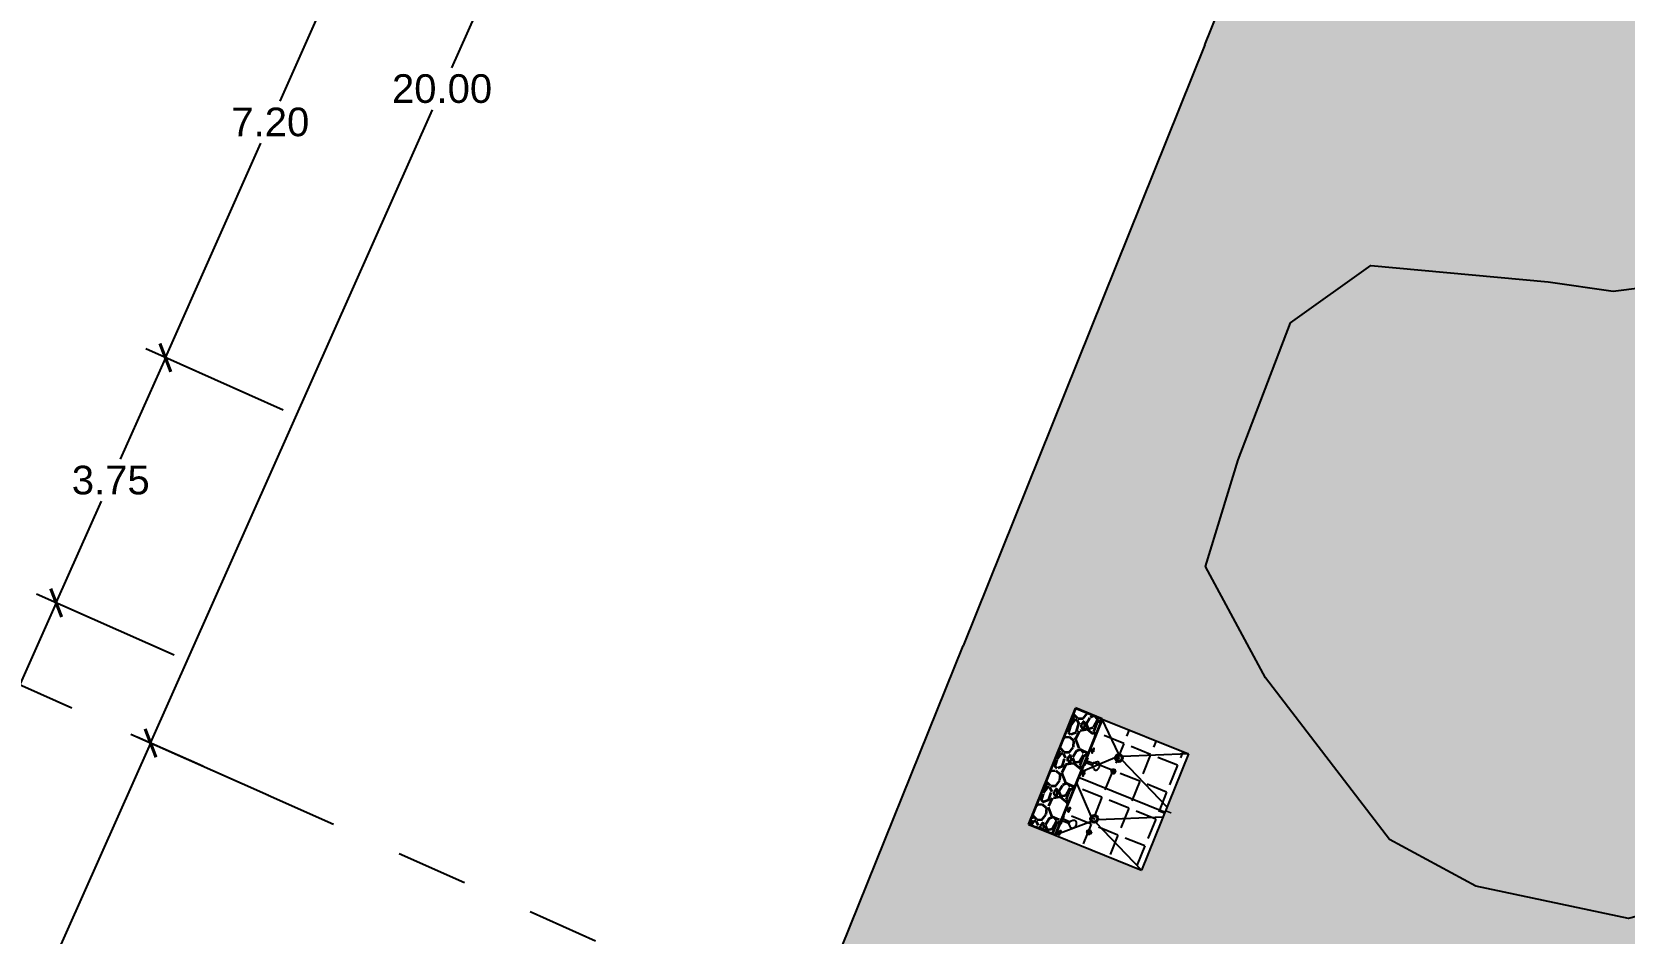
# Model space of a CAD drawing. Header units: millimetres. Extents: x 525387 to 527545, y 2235066 to 2235448.
# Drawn here: x 525521 to 525543.22, y 2235272.43 to 2235285.02 of the extents above; entities that cross this region are included whole.
import ezdxf

# ---------------------------------------------------------------- set-up
doc = ezdxf.new("R2010")
doc.units = ezdxf.units.MM
doc.linetypes.add('JIS_02_1.0', pattern=[2, 1, -1])
for name, color, linetype in [('auxiliar', 6, 'Continuous'), ('COTAS', 2, 'Continuous'), ('EJES', 1, 'Continuous'), ('MUEBLES FIJOS', 2, 'Continuous'), ('PISOS', 7, 'Continuous')]:
    doc.layers.add(name, color=color, linetype=linetype)
doc.layers.add('jardin', color=72, linetype='Continuous', lineweight=5)
doc.layers.add('muro', color=5, linetype='Continuous', lineweight=35)
doc.styles.get("Standard").update_dxf_attribs({"font": 'arial.ttf'})
doc.dimstyles.get("Standard").update_dxf_attribs({"dimtxt": 0.4, "dimasz": 0.3, "dimexe": 0.3, "dimexo": 0.2, "dimgap": 0.09, "dimtad": 0, "dimtih": 1, "dimtoh": 1, "dimzin": 0, "dimdsep": 46, "dimtxsty": 'Standard', "dimblk": 'ARCHTICK', "dimcen": 0.09, "dimclrd": 2, "dimclre": 1, "dimadec": 0, "dimazin": 0, "dimtfac": 1, "dimtofl": 0, "dimtmove": 0, "dimatfit": 3, "dimldrblk": 'ARCHTICK', "dimfxl": 1, "dimtolj": 1, "dimtzin": 0, "dimarcsym": 0})

# ---------------------------------------------------------------- blocks, each defined once
blk = doc.blocks.new('_ArchTick')
at = {"color": 0, "linetype": 'ByBlock', "lineweight": 0, "const_width": 0.15}
blk.add_lwpolyline([(-0.5, -0.5), (0.5, 0.5)], dxfattribs=at)
blk = doc.blocks.new('*D39')
at = {"layer": 'COTAS', "color": 1, "lineweight": -2, "transparency": 16777216}
for p, q in [((525522.9809389076, 2235276.3145413), (525521.0624934466, 2235277.168688251)), ((525516.5348366236, 2235261.836358526), (525514.6163911627, 2235262.690505477))]:
    blk.add_line(p, q, dxfattribs=at)
at = {"layer": 'COTAS', "color": 2, "lineweight": -2, "transparency": 16777216}
for p, q in [((525521.3365570839, 2235277.046667258), (525518.2445052195, 2235270.101805065)), ((525514.8904548, 2235262.568484484), (525517.9825066638, 2235269.513346675))]:
    blk.add_line(p, q, dxfattribs=at)
at = {"layer": 'Defpoints', "color": 0, "transparency": 16777216}
for p in [(525521.3365570839, 2235277.046667258), (525523.1636479992, 2235276.233193972), (525516.7175457152, 2235261.755011197)]:
    blk.add_point(p, dxfattribs=at)
at = {"layer": 'COTAS', "color": 2, "lineweight": -2, "transparency": 16777216, "xscale": 0.3, "yscale": 0.3, "zscale": 0.3}
for p, rotation in [((525521.3365570839, 2235277.046667258), 65.99999999450807), ((525514.8904548, 2235262.568484484), 245.9999999945081)]:
    blk.add_blockref('_ArchTick', p, dxfattribs=dict(at, rotation=rotation))
at = {"layer": 'COTAS', "color": 0, "transparency": 16777216, "insert": (525518.113505942, 2235269.80757587), "char_height": 0.4, "attachment_point": 5}
blk.add_mtext('\\A1;15.85', dxfattribs=at)
blk = doc.blocks.new('*D40')
at = {"layer": 'COTAS', "color": 2, "lineweight": -2, "transparency": 16777216}
for p, q in [((525522.8604593228, 2235280.469407726), (525522.2295682214, 2235279.052403113)), ((525521.3365570831, 2235277.04666726), (525521.9674481845, 2235278.463671872))]:
    blk.add_line(p, q, dxfattribs=at)
at = {"layer": 'COTAS', "color": 1, "lineweight": -2, "transparency": 16777216}
for p, q in [((525524.5048411463, 2235279.737281767), (525522.5863956856, 2235280.591428719)), ((525522.9809389064, 2235276.314541301), (525521.0624934458, 2235277.168688253))]:
    blk.add_line(p, q, dxfattribs=at)
at = {"layer": 'Defpoints', "color": 0, "transparency": 16777216}
for p in [(525522.8604593228, 2235280.469407726), (525524.6875502378, 2235279.655934439), (525523.1636479979, 2235276.233193973)]:
    blk.add_point(p, dxfattribs=at)
at = {"layer": 'COTAS', "color": 2, "lineweight": -2, "transparency": 16777216, "xscale": 0.3, "yscale": 0.3, "zscale": 0.3}
for p, rotation in [((525522.8604593228, 2235280.469407726), 65.99999997139258), ((525521.3365570831, 2235277.04666726), 245.9999999713926)]:
    blk.add_blockref('_ArchTick', p, dxfattribs=dict(at, rotation=rotation))
at = {"layer": 'COTAS', "color": 0, "transparency": 16777216, "insert": (525522.0985082025, 2235278.758037493), "char_height": 0.4, "attachment_point": 5}
blk.add_mtext('\\A1;3.75', dxfattribs=at)
blk = doc.blocks.new('*D41')
at = {"layer": 'COTAS', "color": 1, "lineweight": -2, "transparency": 16777216}
for p, q in [((525527.433344977, 2235286.314809062), (525525.5148995162, 2235287.168956012)), ((525524.5048411463, 2235279.737281767), (525522.5863956856, 2235280.591428718))]:
    blk.add_line(p, q, dxfattribs=at)
at = {"layer": 'COTAS', "color": 2, "lineweight": -2, "transparency": 16777216}
for p, q in [((525525.7889631535, 2235287.04693502), (525524.4557105161, 2235284.052400568)), ((525522.8604593228, 2235280.469407725), (525524.1937119605, 2235283.463942177))]:
    blk.add_line(p, q, dxfattribs=at)
at = {"layer": 'Defpoints', "color": 0, "transparency": 16777216}
for p in [(525525.7889631535, 2235287.04693502), (525527.6160540684, 2235286.233461733), (525524.6875502378, 2235279.655934439)]:
    blk.add_point(p, dxfattribs=at)
at = {"layer": 'COTAS', "color": 2, "lineweight": -2, "transparency": 16777216, "xscale": 0.3, "yscale": 0.3, "zscale": 0.3}
for p, rotation in [((525525.7889631535, 2235287.04693502), 65.99999999405956), ((525522.8604593228, 2235280.469407725), 245.9999999940596)]:
    blk.add_blockref('_ArchTick', p, dxfattribs=dict(at, rotation=rotation))
at = {"layer": 'COTAS', "color": 0, "transparency": 16777216, "insert": (525524.324711238, 2235283.758171373), "char_height": 0.4, "attachment_point": 5}
blk.add_mtext('\\A1;7.20', dxfattribs=at)
blk = doc.blocks.new('*D65')
at = {"layer": 'COTAS', "color": 2, "lineweight": -2, "transparency": 16777216}
for p, q in [((525522.6538670231, 2235275.088207153), (525519.8167056469, 2235268.71583837)), ((525516.7175457154, 2235261.755011197), (525519.5547070913, 2235268.12737998))]:
    blk.add_line(p, q, dxfattribs=at)
at = {"layer": 'COTAS', "color": 1, "lineweight": -2, "transparency": 16777216}
for p, q in [((525524.2982488463, 2235274.356081195), (525522.3798033857, 2235275.210228146)), ((525518.3619275389, 2235261.02288524), (525516.4434820781, 2235261.877032191))]:
    blk.add_line(p, q, dxfattribs=at)
at = {"layer": 'Defpoints', "color": 0, "transparency": 16777216}
for p in [(525522.6538670231, 2235275.088207153), (525524.4809579379, 2235274.274733866), (525518.5446366303, 2235260.941537911)]:
    blk.add_point(p, dxfattribs=at)
at = {"layer": 'COTAS', "color": 2, "lineweight": -2, "transparency": 16777216, "xscale": 0.3, "yscale": 0.3, "zscale": 0.3}
for p, rotation in [((525522.6538670231, 2235275.088207153), 65.99999999481008), ((525516.7175457154, 2235261.755011197), 245.9999999948101)]:
    blk.add_blockref('_ArchTick', p, dxfattribs=dict(at, rotation=rotation))
at = {"layer": 'COTAS', "color": 0, "transparency": 16777216, "insert": (525519.6857063691, 2235268.421609175), "char_height": 0.4, "attachment_point": 5}
blk.add_mtext('\\A1;14.60', dxfattribs=at)
blk = doc.blocks.new('*D49')
at = {"layer": 'COTAS', "color": 2, "lineweight": -2, "transparency": 16777216}
for p, q in [((525530.7885998858, 2235293.359116305), (525526.8522327316, 2235284.517890923)), ((525522.6538670224, 2235275.088207152), (525526.590234176, 2235283.929432533))]:
    blk.add_line(p, q, dxfattribs=at)
at = {"layer": 'COTAS', "color": 1, "lineweight": -2, "transparency": 16777216}
for p, q in [((525532.4329817097, 2235292.626990347), (525530.5145362484, 2235293.481137298)), ((525524.2982488463, 2235274.356081195), (525522.379803385, 2235275.210228145))]:
    blk.add_line(p, q, dxfattribs=at)
at = {"layer": 'Defpoints', "color": 0, "transparency": 16777216}
for p in [(525530.7885998858, 2235293.359116305), (525532.6156908013, 2235292.545643018), (525524.4809579379, 2235274.274733866)]:
    blk.add_point(p, dxfattribs=at)
at = {"layer": 'COTAS', "color": 2, "lineweight": -2, "transparency": 16777216, "xscale": 0.3, "yscale": 0.3, "zscale": 0.3}
for p, rotation in [((525530.7885998858, 2235293.359116305), 65.99999999437357), ((525522.6538670224, 2235275.088207152), 245.9999999943736)]:
    blk.add_blockref('_ArchTick', p, dxfattribs=dict(at, rotation=rotation))
at = {"layer": 'COTAS', "color": 0, "transparency": 16777216, "insert": (525526.7212334536, 2235284.223661728), "char_height": 0.4, "attachment_point": 5}
blk.add_mtext('\\A1;20.00', dxfattribs=at)
blk = doc.blocks.new('*X382')
at = {"color": 0}
for p, q in [((1.25, 13.30414649422615), (1.25, 13.33743931144872)), ((1.251555019521044, 13.34), (1.309040841942694, 13.34)), ((1.26, 13.29280966617166), (1.26, 13.3487761395032)), ((1.261804337202575, 13.35), (1.298791524261162, 13.35)), ((1.27, 13.28779259755211), (1.27, 13.35379320812276)), ((1.28, 13.28622443796584), (1.28, 13.35536136770903)), ((1.29, 13.28761252643472), (1.29, 13.35397327924015)), ((1.3, 13.29238698808649), (1.3, 13.34919881758838)), ((1.31, 13.30310520633675), (1.31, 13.33848059933812)), ((1.245737276348956, 13.32), (1.314858585114781, 13.32)), ((1.246976812981382, 13.33), (1.313619048482355, 13.33)), ((1.247456177206359, 13.31), (1.313139684257378, 13.31)), ((1.252680495697478, 13.3), (1.307915365766259, 13.3)), ((1.264586003379673, 13.29), (1.296009858084064, 13.29))]:
    blk.add_line(p, q, dxfattribs=at)
blk = doc.blocks.new('REGADERA')
for p, q in [((14.66922913959275, 25.1453416276598, 1.372106607482533), (14.65622913959271, 25.14534162766003, 1.372106607482533)), ((14.66922913959286, 25.11534162765983, 1.372106607482533), (14.65622913959271, 25.11534162765983, 1.372106607482533)), ((14.6712291395927, 25.11734162766001, 1.372106607482533), (14.6712291395927, 25.14334162765985, 1.372106607482533)), ((14.68422913959273, 25.14234162765965, 1.372106607482533), (14.67122913959258, 25.14234162765965, 1.372106607482533)), ((14.6842291395925, 25.11834162765976, 1.372106607482533), (14.67122913959281, 25.11834162765976, 1.372106607482533)), ((14.68622913959268, 25.12034162765994, 1.372106607482533), (14.68622913959268, 25.14034162765969, 1.372106607482533)), ((14.68922913959261, 25.13591246624068, 1.372106607482533), (14.68622913959257, 25.13591246624068, 1.372106607482533)), ((14.68922913959261, 25.12477078907895, 1.372106607482533), (14.68622913959257, 25.12477078907872, 1.372106607482533)), ((14.7120549581166, 25.12534162765982, 1.372106607482533), (14.7120549581166, 25.13534162766004, 1.372106607482533)), ((14.6701826479295, 25.02214292846068, 1.372106607482533), (14.65372118187264, 25.0221428875503, 1.372106607482533)), ((14.6632454258023, 24.99285292436824, 1.372106607482533), (14.6537212546649, 24.99285290069852, 1.372106607482533)), ((14.66324556773708, 24.93574145187833, 1.372106607482533), (14.65372139659968, 24.93574142820862, 1.372106607482533)), ((14.65372146939183, 24.90645144135689, 1.372106607482533), (14.67018293544857, 24.90645148226733, 1.372106607482533)), ((14.6632454258023, 24.99285292436824, 1.372106607482533), (14.66324556773708, 24.93574145187833, 1.372106607482533)), ((14.76896723301184, 24.97782554936592, 1.372106607482533), (14.66324546314934, 24.97782528662364, 1.372106607482533)), ((14.7689674926275, 24.95076935236565, 1.372106607482533), (14.66324553039004, 24.95076908962287, 1.372106607482533)), ((14.67018275806868, 24.97782530386436, 1.372106607482533), (14.6701826479295, 25.02214292846068, 1.372106607482533)), ((14.67018293544857, 24.90645148226733, 1.372106607482533), (14.67018282530938, 24.95076910686365, 1.372106607482533)), ((14.80409857391942, 25.0094258680231, 1.372106607482533), (14.76896723301184, 24.97782554936592, 1.372106607482533)), ((14.80469898701944, 24.9177585067649, 1.372106607482533), (14.7689674926275, 24.95076935236565, 1.372106607482533)), ((14.76904876165873, 24.97782554956851, 1.372106607482533), (14.76904882889943, 24.95076935256779, 1.372106607482533)), ((14.66922913959275, 24.80025697208285, 1.372106607482533), (14.65622913959271, 24.80025697208308, 1.372106607482533)), ((14.66922913959286, 24.77025697208288, 1.372106607482533), (14.65622913959271, 24.77025697208288, 1.372106607482533)), ((14.6712291395927, 24.77225697208306, 1.372106607482533), (14.6712291395927, 24.7982569720829, 1.372106607482533)), ((14.68422913959273, 24.79725697208269, 1.372106607482533), (14.67122913959258, 24.79725697208269, 1.372106607482533)), ((14.6842291395925, 24.77325697208281, 1.372106607482533), (14.67122913959281, 24.77325697208281, 1.372106607482533)), ((14.68622913959268, 24.77525697208299, 1.372106607482533), (14.68622913959268, 24.79525697208274, 1.372106607482533)), ((14.68922913959261, 24.79082781066373, 1.372106607482533), (14.68622913959257, 24.79082781066373, 1.372106607482533)), ((14.68922913959261, 24.779686133502, 1.372106607482533), (14.68622913959257, 24.77968613350177, 1.372106607482533)), ((14.7120549581166, 24.78025697208287, 1.372106607482533), (14.7120549581166, 24.79025697208309, 1.372106607482533))]:
    blk.add_line(p, q)
at = {"elevation": 1.372106607482533}
for points in [[(14.80409857391766, 25.00942586802151, -0.08939113004077204), (14.81591144598497, 25.02043490907747, -0.1439521561383761), (14.82981866263902, 25.02452362069064, -0.1439521561383761), (14.84372589961561, 25.02043497820259, -0.1071772211211833), (14.85736819684485, 25.00679217196259, -0.07798821512411548), (14.86561647249516, 24.98813079465552, -0.06522099841102513), (14.86877967568353, 24.96398453102941, -0.06522099841101263)], [(14.86877967568353, 24.96398453102941, -0.06522099841101263), (14.86561659251294, 24.93983825168104, -0.07798821512406878), (14.85736840961812, 24.92117683337662, -0.1071772211210651), (14.8437261801999, 24.90753395932839, -0.1439521561383981), (14.82981896354585, 24.90344524771527, -0.1439521561384497), (14.81591172656926, 24.90753389020327, -0.08392608320971104), (14.80469898702398, 24.91775850676069, -0.07798821512405958)]]:
    blk.add_lwpolyline(points, format="xyb", dxfattribs=at)
for centre in [(14.70133262003503, 25.1574895299826, 1.372106607482533), (14.70133262003492, 25.1303416276597, 1.372106607482533), (14.70133262003481, 25.10338450948311, 1.372106607482533), (14.70133262003503, 24.81240487440564, 1.372106607482533), (14.70133262003492, 24.78525697208275, 1.372106607482533), (14.70133262003481, 24.75829985390615, 1.372106607482533)]:
    blk.add_circle(centre, 0.007460136258028882)
for centre, radius, start, end in [((14.66922913959258, 25.14334162765962, 1.372106607482533), 0.002, 359.9999999999186, 89.99999999991859), ((14.66922913959263, 25.11734162765956, 1.372106607482533), 0.002, 269.9999999999185, 359.9999999999186), ((14.68422913959268, 25.14034162765969, 1.372106607482533), 0.002, 359.9999999999186, 89.99999999991859), ((14.68422913959273, 25.12034162765971, 1.372106607482533), 0.002, 269.9999999999185, 359.9999999999186), ((14.68922913959261, 25.13891246624061, 1.372106607482533), 0.003, 269.9999999999185, 324.6965420110058), ((14.68922913959278, 25.12177078907879, 1.372106607482533), 0.003, 35.30345798883504, 89.99999999991859), ((14.70133262003492, 25.1303416276597, 1.372106607482533), 0.01183082980787731, 25.00040222009149, 334.9995977797504), ((14.69093961583178, 25.11408964822985, 1.372106607482533), 0.007460136258028882, 314.152404672281, 57.40142686490735), ((14.69105927238991, 25.14666950872001, 1.372106607482533), 0.007460136258028882, 302.1777128340307, 46.48459362630204), ((14.71160596767982, 25.14666950872001, 1.372106607482533), 0.007460136258028882, 133.5154063735412, 237.8222871658084), ((14.71172562423783, 25.11408964822985, 1.372106607482533), 0.007460136258028882, 122.5985731349328, 225.8475953275602), ((14.72416788928774, 24.96429733952905, 1.372106607482533), 0.01588668250265493, 121.6209010939695, 238.3793836916974), ((14.66922913959258, 24.79825697208267, 1.372106607482533), 0.002, 359.9999999999186, 89.99999999991859), ((14.66922913959263, 24.7722569720826, 1.372106607482533), 0.002, 269.9999999999185, 359.9999999999186), ((14.68422913959268, 24.79525697208274, 1.372106607482533), 0.002, 359.9999999999186, 89.99999999991859), ((14.68422913959273, 24.77525697208276, 1.372106607482533), 0.002, 269.9999999999185, 359.9999999999186), ((14.68922913959261, 24.79382781066366, 1.372106607482533), 0.003, 269.9999999999185, 324.6965420110058), ((14.68922913959278, 24.77668613350184, 1.372106607482533), 0.003, 35.30345798883504, 89.99999999991859), ((14.70133262003492, 24.78525697208275, 1.372106607482533), 0.01183082980787731, 25.00040222009149, 334.9995977797504), ((14.69093961583178, 24.7690049926529, 1.372106607482533), 0.007460136258028882, 314.152404672281, 57.40142686490735), ((14.69105927238991, 24.80158485314305, 1.372106607482533), 0.007460136258028882, 302.1777128340307, 46.48459362630204), ((14.71160596767982, 24.80158485314305, 1.372106607482533), 0.007460136258028882, 133.5154063735412, 237.8222871658084), ((14.71172562423783, 24.7690049926529, 1.372106607482533), 0.007460136258028882, 122.5985731349328, 225.8475953275602)]:
    blk.add_arc(centre, radius, start, end)
blk = doc.blocks.new('temazcal')
at = {"layer": 'muro', "linetype": 'Continuous'}
h = blk.add_hatch(dxfattribs=at)
h.set_pattern_fill('GRAVEL', color=103, scale=0.02)
h.set_pattern_definition([(228.0127875, (-1066.714011192089, -27.20721827307716), (-4.064000000319163, -4.571999999716358), [0.06834428800000002, -6.766096727913001]), (184.969741, (-1066.759731192025, -27.25801827292889), (6.095999997588102, 0.5080000289395848), [0.1172809439999997, -11.61080977870476]), (132.5104471, (-1066.876571192057, -27.26817827299237), (5.080000002145499, -5.587999998049193), [0.08269630400000003, -8.18694455882]), (267.273689, (-1067.074691192131, -27.39517827285454), (0.508000001063945, 10.15999999994663), [0.1068009039999997, -10.57328748514757]), (292.83365418, (-1067.079771192046, -27.5018582730554), (-2.540000000212682, 6.095999999911093), [0.1047267399999997, -10.36796154906876]), (357.2736889999999, (-1067.039131192025, -27.59837827272713), (-10.15999999994663, 0.5080000010639457), [0.1068009039999997, -10.57328748514757]), (37.69424047, (-1066.932451192057, -27.60345827275887), (-6.60399999970718, -5.080000000380084), [0.141238732, -13.9826230628494]), (72.25532837, (-1066.820691192057, -27.51709827268496), (3.556000000955859, 11.17599999969577), [0.133343904, -13.201051320381]), (121.42956562, (-1066.780051192036, -27.3900982728228), (-4.064000000576625, 6.603999999645205), [0.1071626, -10.6091091397424]), (175.2363583, (-1066.835931192036, -27.29865827271715), (5.587999999919906, -0.5080000008778514), [0.1223426559999997, -5.994787389999983]), (222.3974378, (-1066.957851192099, -27.28849827265367), (-6.095999999804933, -5.5880000002128), [0.158215584, -15.6633545024354]), (138.81407483, (-1066.571771192132, -27.40025827288628), (-3.555999999786702, 3.048000000247837), [0.054000908, -5.346113164868801]), (171.4692344, (-1066.612411192036, -27.3646982726641), (6.604000000177932, -1.015999998847469), [0.102736396, -10.170927799408]), (225, (-1066.714011192089, -27.34945827303454), (-7.105427357601003e-17, -0.508000000000048), [0.07184186800000002, -0.6465786216856001]), (203.19859051, (-1066.749571192078, -27.28849827265367), (2.540000000069218, 1.015999999821867), [0.03868826399999986, -3.830124473778791]), (291.80140949, (-1066.785131192068, -27.30373827274889), (-0.5080000001062992, 1.523999999964575), [0.05471312400000002, -2.680950598]), (30.96375653, (-1066.764811192057, -27.35453827306628), (1.524000000037277, 1.015999999944225), [0.08886393199999973, -2.873259630581992]), (161.56505118, (-1066.688611192047, -27.30881827278063), (1.016000000026517, -0.5079999999467508), [0.06425742800000002, -1.5421796233656]), (16.389540334, (-1067.079771192046, -27.30373827274889), (5.08000000000003, 1.524000000000049), [0.09001760000000003, -8.911765334507802]), (70.34617594, (-1066.993411192088, -27.27833827305585), (-2.032000000185863, -5.587999999934083), [0.075519788, -7.476443135640001]), (293.19859051, (-1066.688611192047, -27.20721827307716), (-1.015999999822653, 2.540000000071057), [0.07737601999999973, -3.791436717778791]), (343.6104596700001, (-1066.658131192089, -27.27833827305585), (-5.080000000106459, 1.523999999644572), [0.09001759999999974, -8.911765334507963]), (339.44395478, (-1067.079771192046, -27.61869827285409), (-2.539999999999973, 1.016000000000042), [0.08680703999999971, -4.253546862621183]), (294.7751406, (-1066.99849119212, -27.64917827304453), (-2.540000003023386, 5.587999998625452), [0.072734424, -7.200718676144002]), (66.80140949, (-1066.683531192131, -27.71521827299148), (1.01599999984046, 2.540000000063861), [0.07737602000000002, -3.7914367177788]), (17.35402464, (-1066.653051192057, -27.64409827301279), (-6.603999999868606, -2.032000000426493), [0.08515654800000004, -8.430475196040002]), (69.44395478, (-1066.932451192057, -27.71521827299148), (-1.016000000017692, -2.539999999992927), [0.04340352, -4.296950382621201]), (101.309932474, (-1066.714011192089, -27.71521827299148), (-0.50800000000008, 2.032000000000074), [0.02590292, -2.564398992905201]), (165.963756532, (-1066.719091192121, -27.68981827283278), (1.523999999999903, -0.507999999999973), [0.10472674, -1.9898109178138]), (186.00900596, (-1066.820691192057, -27.66441827267408), (5.079999999973075, 0.5080000002658708), [0.09705339999999972, -9.608272972667365]), (303.69006753, (-1066.764811192057, -27.40025827288628), (-0.5080000000705939, 1.015999999964741), [0.073264776, -1.758355271936]), (353.15722659, (-1066.724171192036, -27.46121827280149), (8.636000000053137, -1.015999999547879), [0.127911352, -12.6632018130062]), (60.9453959, (-1066.597171192057, -27.47645827289671), (-2.032000000055938, -3.555999999968051), [0.05230164800000001, -5.177878463622001]), (90, (-1066.571771192132, -27.43073827307671), (-0.5080000000000001, 0.5080000000000001), [0.03048000000000001, -0.4775200000000001]), (120.25643716, (-1066.83085119212, -27.64917827304453), (2.031999999751434, -3.55600000014196), [0.07057339200000001, -6.986788154640001]), (48.01278749999999, (-1066.86641119211, -27.58821827266365), (4.064000000335069, 4.571999999702042), [0.136688576, -6.697752439913001]), (0, (-1066.774971192121, -27.48661827296019), (0.5080000000000001, 0.5080000000000001), [0.13208, -0.3759200000000001]), (325.3048465, (-1066.64289119211, -27.48661827296019), (5.080000001924307, -3.555999997250916), [0.08032191200000001, -7.951863344828002]), (254.0546040999999, (-1066.576851192047, -27.53233827278018), (-0.5079999999645114, -2.03200000000895), [0.073965816, -3.624330007754401]), (207.64597536, (-1066.597171192057, -27.60345827275887), (-9.652000000354672, -5.079999999326152), [0.1204290199999997, -11.92249288458757]), (175.42607874, (-1066.703851192025, -27.65933827264234), (-6.603999999999767, 0.5079999999998956), [0.127405892, -12.613169291248])])
h.paths.add_polyline_path([(3.757034167647362, 3.300000000279397), (3.757034167647362, 3.700000000186265), (2.007034167647362, 3.700000000651926), (2.007034167763777, 3.300000000745058)])
at = {"layer": 'PISOS', "linetype": 'Continuous'}
h = blk.add_hatch(dxfattribs=at)
h.set_pattern_fill('ANGLE', color=41, scale=0.058, angle=89.99999999999999)
h.set_pattern_definition([(90, (349709.0711521576, -2269864.035715102), (-0.4051300000000001, 0), [0.29464, -0.11049]), (180, (349709.0711521576, -2269864.035715102), (-2.775557561562891e-17, -0.4051300000000001), [0.29464, -0.11049])])
h.paths.add_polyline_path([(3.757034168113023, 3.300000000279397), (2.007034167763777, 3.299999999813735), (2.007034167647362, 2), (3.757034167530946, 2)])
h.paths.add_polyline_path([(3.320381697732955, 3.084938627202064, -0.06522099657791222), (3.296235261019319, 3.088100500870496, -0.0779882238063228), (3.277573427418247, 3.09634775063023, -0.1071772090745983), (3.263929872191511, 3.109989295247942, -0.1439521619141809), (3.259840463520959, 3.123896307311952, -0.1439521556781186), (3.263928409549408, 3.13780374918133, -0.08939113029734508), (3.274936800589785, 3.149617227260023), (3.3065351851983, 3.184750307817012), (3.306529627530836, 3.290472077671438), (3.333585824468173, 3.29047349980101), (3.333591382019222, 3.184751537628472), (3.366604194627143, 3.149021860677749, -0.08392608462197598), (3.376829428365454, 3.137809683103114, -0.1439521536026645), (3.380918836221099, 3.123902671970427, -0.1439521553641914), (3.376830890658312, 3.10999523056671, -0.1071772179327091), (3.363188768038526, 3.096352250315249, -0.07798822422401383), (3.34452780126594, 3.088103038724512, -0.06522099378100238)], flags=16)
h.paths.add_polyline_path([(3.509067459381185, 3.246022212784737, -0.4538574740506988), (3.515351856360212, 3.255329283885658, -0.2558330123606136), (3.50906675728038, 3.258769927080721, -0.2924069520070467)], flags=16)
h.paths.add_polyline_path([(3.477363454177976, 3.247258730232716, -0.5457791919995439), (3.46503521874547, 3.249599410686642, -0.8278706641732144), (3.47736186417751, 3.257530998438597, 0.622782015783939), (3.490143395378254, 3.261523354332894, 1.066561026709003), (3.490528368856758, 3.267498529981822), (3.487099207239226, 3.267498340923339), (3.487098381505348, 3.282498341053724), (3.48409838124644, 3.282498176209629), (3.484098271233961, 3.284498176071793, 0.4142135658115227), (3.486098381690681, 3.282498286105692), (3.51409838150721, 3.282499827444553), (3.514098271378316, 3.284499827772379, -0.4142135628643088), (3.512098381412216, 3.28249971754849), (3.511098381597549, 3.282499662600458), (3.510670211282559, 3.26449963869527, -1.571310182646137), (3.503410967765376, 3.258483996149153, -0.7311963660123308), (3.499100449262187, 3.244935385417193), (3.5041006290121, 3.241673458367586), (3.490219360566698, 3.241672694683075, 0.6997109407558519)], flags=16)
h.paths.add_polyline_path([(3.519140238873661, 3.249602389056236, -1), (3.532974075060338, 3.255191621836275, -1)], flags=16)
h.paths.add_polyline_path([(3.163982803933322, 3.246003216132522, -0.4538574623300989), (3.170267201494426, 3.255310287233442, -0.2558330101255574), (3.163982102414593, 3.258750930428505, -0.2924069426444173)], flags=16)
h.paths.add_polyline_path([(3.174055584007874, 3.24958339240402, -1), (3.18788941972889, 3.255172624718398, -1)], flags=16)
h.paths.add_polyline_path([(3.159015974029899, 3.241654462181032), (3.145134705584496, 3.241653698030859, 0.699717260695208), (3.132278712349944, 3.247239641379565, -0.545773699315839), (3.119950563414022, 3.249580413568765, -0.8278706641732103), (3.132277209311724, 3.257512001786381, 0.6227820346628616), (3.145058740745299, 3.26150435814634, 1.066560972653658), (3.145443713758141, 3.267479533329606), (3.142014552257024, 3.267479344736785), (3.142013726639561, 3.282479344401509), (3.139013726380654, 3.282479179091752), (3.139013616251759, 3.284479179419577, 0.4142135618818713), (3.141013726359233, 3.282479289453477), (3.169013726641424, 3.282480830792338), (3.16901361651253, 3.284480830654502, -0.4142135628643101), (3.167013726546429, 3.282480720896274), (3.166013726731762, 3.282480665948242), (3.165585556183942, 3.264480642508715, -1.571310214706515), (3.158326312317513, 3.258464999496937, -0.731196359584342), (3.1540157943964, 3.244916388764977)], flags=16)
h.paths.add_polyline_path([(2.620067007257603, 3.246076744049788, -0.4451056903002323), (2.626380987931043, 3.255188836716115, -0.2577208675076874), (2.620067955343984, 3.25867479853332, -0.2883462539557908)], flags=16)
h.paths.add_polyline_path([(2.630283936625347, 3.249580414034426, -1), (2.644117772229947, 3.255169646348804, -1)], flags=16)
h.paths.add_polyline_path([(2.61505236197263, 3.241653911303729), (2.601253245491534, 3.241654670331627, 0.6897107642758074), (2.588448117137887, 3.247181211598217, -0.5420771747573404), (2.576178915915079, 3.24958339240402, -0.8232432087255088), (2.588448689086363, 3.25757421599701, 0.6130154443345599), (2.601152489427477, 3.261498713865876, 1.056710362436178), (2.601482944795862, 3.267480476759374), (2.598053783527575, 3.267480665352196), (2.598054609261453, 3.282480665482581), (2.595054609235376, 3.282480830326676), (2.595054719597101, 3.284480830654502, 0.4142135662789432), (2.597054609213956, 3.282480720430613), (2.625054609263316, 3.282479179557413), (2.62505471915938, 3.284479179419577, -0.4142135599661441), (2.623054609168321, 3.282479289453477), (2.622054609120823, 3.282479344401509), (2.621624456485733, 3.264479367993772, -1.571310270853978), (2.614364551496692, 3.258464524522424, -0.7311963488762376), (2.610052541596815, 3.244916388299316)], flags=16)
h.paths.add_polyline_path([(2.50013846415095, 3.109989295247942, -0.1071772307003177), (2.486494905781001, 3.096347748301923, -0.07798821277954661), (2.467833074857481, 3.088100500404835, -0.06522099543552486), (2.443686637911014, 3.084938627202064, -0.0652209955130039), (2.419540533679537, 3.088103039190173, -0.07798822716949046), (2.400879566557705, 3.096352251246572, -0.1071772085838705), (2.387237445334904, 3.109995230101049, -0.1439521580021663), (2.383149499306455, 3.123902671970427, -0.1439521573734496), (2.387238907278515, 3.137809683568776, -0.08392608252190001), (2.397464141016826, 3.149021860212088), (2.430476953741163, 3.184751537162811), (2.430482510942966, 3.29047349980101), (2.457538707996719, 3.290472077205777), (2.457533150794916, 3.184750307817012), (2.489131535287015, 3.149617227260023, -0.08939112723203943), (2.500139925861731, 3.137803749646991, -0.1439521611768406), (2.504227872006595, 3.123896307311952, -0.1439521561383754)], flags=16)
h.paths.add_polyline_path([(2.274982831557281, 3.246096502058208, -0.4450517802843473), (2.281296332832426, 3.255207833833992, -0.2577281466582921), (2.274983191280626, 3.258693967945874, -0.2883303306063815)], flags=16)
h.paths.add_polyline_path([(2.285199281177483, 3.249599410220981, -1), (2.299033117247745, 3.25518864300102, -1)], flags=16)
h.paths.add_polyline_path([(2.269967706524767, 3.241672907490283), (2.256168590742163, 3.241673667449504, 0.6897107347845781), (2.243363462155685, 3.247200208250433, -0.5420771747573527), (2.231094260932878, 3.249602388590574, -0.8232432470309281), (2.243364034569822, 3.257593212649226, 0.6130154343922605), (2.256067834212445, 3.261517710983753, 1.057018330315476), (2.256396544049494, 3.26749947341159), (2.252969128545374, 3.267499662004411), (2.252969954162836, 3.282499662134796), (2.249969954020344, 3.282499827444553), (2.249970064382069, 3.284499827306718, 0.4142135614153024), (2.251969954115339, 3.282499717082828), (2.279969953815453, 3.282498175743967), (2.279970064177178, 3.284498176071793, -0.4142135608990402), (2.277969954186119, 3.282498286105692), (2.276969954138622, 3.282498341053724), (2.276539801270701, 3.264498364645988, -1.571310305712253), (2.269279895932414, 3.258483521640301, -0.7311963757646507), (2.264967886148952, 3.244935384485871)], flags=16)
at = {"layer": 'MUEBLES FIJOS', "color": 145}
for p, q in [((2.373287737485953, 2.90189418848604), (2.007034168113023, 3.300000000279397)), ((2.007034167763777, 3.299999999813735), (2.007034167647362, 2)), ((2.443282007239759, 2.932719899807125), (2.807034167693928, 3.299999999813735)), ((2.882034167880192, 3.299999999813735), (2.882034167414531, 2)), ((3.320786329219118, 2.932719900272787), (2.957034167717211, 3.299999999813735)), ((3.390780598041601, 2.90189418848604), (3.757034167647362, 3.299999999813735)), ((3.757034168113023, 3.300000000279397), (3.757034167530946, 2)), ((2.007034167647362, 2), (2.387017972185276, 2.839073784649372)), ((2.807034167577513, 2), (2.432379260309972, 2.82501459447667)), ((2.957034167135134, 2), (3.331689075333998, 2.82501459447667)), ((3.757034167530946, 2), (3.377050363691524, 2.839073784649372)), ((3.757034167530946, 2), (2.007034167647362, 2))]:
    blk.add_line(p, q, dxfattribs=at)
for centre, radius in [((2.42462517588865, 2.880204003769904), 0.05573146955235073), ((2.423832292668521, 2.880564140621573), 0.04564002440173092), ((2.423832292668521, 2.880564140621573), 0.04073573836119677), ((2.423832292668521, 2.880564140621573), 0.03953146955235073), ((3.33944315998815, 2.880204003769904), 0.05573146955235073), ((3.340236042859033, 2.880564140621573), 0.04564002440173092), ((3.340236042859033, 2.880564140621573), 0.04073573836119677), ((3.340236042859033, 2.880564140621573), 0.03953146955235073)]:
    blk.add_circle(centre, radius, dxfattribs=at)
for p in [(2.424626276828349, 2.900204004254192), (3.33944205858279, 2.900204003788531), (2.42462517588865, 2.880204003769904), (3.33944315998815, 2.880204003769904)]:
    blk.add_point(p, dxfattribs=at)
at = {"layer": 'muro', "linetype": 'Continuous'}
for p, q in [((3.757034167647362, 3.700000000651926), (2.007034167647362, 3.700000000651926)), ((2.007034167763777, 3.299999999813735), (2.007034167647362, 3.700000000651926)), ((3.757034167647362, 3.299999999813735), (3.757034167647362, 3.700000000651926)), ((3.757034168113023, 3.300000000279397), (2.007034167763777, 3.299999999813735))]:
    blk.add_line(p, q, dxfattribs=at)
at = {"layer": 'muro', "color": 2, "const_width": 0.02164666498807848}
blk.add_lwpolyline([(2.901673567481339, 1.913413339760154), (2.901673567481339, 2), (2.862394767231308, 2), (2.862394767231308, 2.086586659774184)], dxfattribs=at)
at = {"layer": 'MUEBLES FIJOS', "ltscale": 0.35, "rotation": 269.9968459069163}
blk.add_blockref('REGADERA', (-22.71947933943011, 17.95509253023192, -1.372106607482533), dxfattribs=at)
at = {"layer": 'MUEBLES FIJOS', "ltscale": 0.35, "xscale": -1, "rotation": 90.00315409308367}
blk.add_blockref('REGADERA', (28.08354767493438, 17.95509253023192, -1.372106607482533), dxfattribs=at)
at = {"layer": 'MUEBLES FIJOS', "color": 145, "xscale": -1, "rotation": 89.99684590691649}
blk.add_blockref('*X382', (15.54469561844599, 4.15947074489668), dxfattribs=at)
at = {"layer": 'MUEBLES FIJOS', "color": 145, "rotation": 270.0031540930836}
blk.add_blockref('*X382', (-10.18062728329096, 4.159470744431019), dxfattribs=at)

msp = doc.modelspace()

# ---------------------------------------------------------------- hatches: boundary and pattern name
at = {"layer": 'jardin'}
h = msp.add_hatch(dxfattribs=at)
h.set_pattern_fill('GRASS', color=72, scale=0.025)
h.set_pattern_definition([(90, (194.1935024295235, -22.17156315827742), (-0.449012806, 0.449012806), [0.1190625, -0.778963112]), (45, (194.1935024295235, -22.17156315827742), (-0.4490128060534577, 0.4490128060534577), [0.1190625, -0.5159375]), (135, (194.1935024295235, -22.17156315827742), (-0.4490128060534577, -0.4490128060534576), [0.1190625, -0.5159375])])
edge = h.paths.add_edge_path()
edge.add_line((525532.9685651099, 2235265.018777107), (525533.3434039074, 2235265.946524886))
edge.add_line((525533.3434039074, 2235265.946524886), (525531.9062651811, 2235266.527166621))
edge.add_line((525531.9062651811, 2235266.527166621), (525534.1539047417, 2235272.090269749))
edge.add_line((525534.1539047417, 2235272.090269749), (525536.193709222, 2235271.266135243))
edge.add_line((525536.193709222, 2235271.266135243), (525536.562877167, 2235272.179857971))
edge.add_line((525536.562877167, 2235272.179857971), (525545.1662853189, 2235268.821973717))
edge.add_line((525545.1662853189, 2235268.821973717), (525547.3497467478, 2235274.82330218))
edge.add_line((525547.3497467478, 2235274.82330218), (525544.7313748535, 2235273.015255336))
edge.add_line((525544.7313748535, 2235273.015255336), (525543.2781960585, 2235272.639106617))
edge.add_line((525543.2781960585, 2235272.639106617), (525541.1485370866, 2235273.090486108))
edge.add_line((525541.1485370866, 2235273.090486108), (525539.9398361517, 2235273.743141092))
edge.add_line((525539.9398361517, 2235273.743141092), (525538.2110542965, 2235276.000038548))
edge.add_line((525538.2110542965, 2235276.000038548), (525537.3736256876, 2235277.555641114))
edge.add_line((525537.3736256876, 2235277.555641114), (525537.8291464725, 2235279.042329289))
edge.add_line((525537.8291464725, 2235279.042329289), (525538.5619413613, 2235280.955201727))
edge.add_line((525538.5619413613, 2235280.955201727), (525539.6831508342, 2235281.758453705))
edge.add_line((525539.6831508342, 2235281.758453705), (525542.1579888097, 2235281.527801211))
edge.add_line((525542.1579888097, 2235281.527801211), (525543.0625858817, 2235281.397905624))
edge.add_line((525543.0625858817, 2235281.397905624), (525544.237610196, 2235281.544910648))
edge.add_line((525544.237610196, 2235281.544910648), (525545.2389396823, 2235280.937943125))
edge.add_line((525545.2389396823, 2235280.937943125), (525545.3998439282, 2235280.590086101))
edge.add_line((525545.3998439282, 2235280.590086101), (525546.3509289569, 2235280.368002899))
edge.add_line((525546.3509289569, 2235280.368002899), (525547.600497491, 2235279.717446517))
edge.add_line((525547.600497491, 2235279.717446517), (525548.5040015223, 2235277.995816217))
edge.add_line((525548.5040015223, 2235277.995816217), (525549.4494635365, 2235280.59445525))
edge.add_line((525549.4494635365, 2235280.59445525), (525547.0341694856, 2235282.223591658))
edge.add_arc((525553.4010597232, 2235290.10956279), 10.13537527618222, 170.284472681075, 231.0836617792268, ccw=False)
edge.add_line((525543.4110483121, 2235291.819973266), (525550.0208712292, 2235308.245539475))
edge.add_arc((525555.8299656212, 2235305.755869185), 6.320129413924658, 80.38193008596693, 156.8009227968103, ccw=False)
edge.add_line((525556.8859309562, 2235311.987159021), (525568.065963876, 2235310.309437103))
edge.add_line((525568.065963876, 2235310.309437103), (525571.100602373, 2235308.445894439))
edge.add_line((525571.100602373, 2235308.445894439), (525574.6095270728, 2235309.283263758))
edge.add_line((525574.6095270728, 2235309.283263758), (525591.9766387951, 2235306.280143735))
edge.add_line((525591.9766387951, 2235306.280143735), (525597.5764745408, 2235303.843793575))
edge.add_line((525597.5764745408, 2235303.843793575), (525606.9181822436, 2235297.037171795))
edge.add_line((525606.9181822436, 2235297.037171795), (525607.4802795019, 2235296.512781397))
edge.add_line((525607.4802795019, 2235296.512781397), (525607.7313576707, 2235296.885019429))
edge.add_line((525607.7313576707, 2235296.885019429), (525605.0168321515, 2235299.331365688))
edge.add_line((525605.0168321515, 2235299.331365688), (525606.1571826885, 2235308.315870588))
edge.add_line((525606.1571826885, 2235308.315870588), (525587.9557378056, 2235310.626073285))
edge.add_line((525587.9557378056, 2235310.626073285), (525576.383262146, 2235312.094899778))
edge.add_line((525576.383262146, 2235312.094899778), (525549.9333449753, 2235316.064083598))
edge.add_line((525549.9333449753, 2235316.064083598), (525525.9451853664, 2235256.452939874))
edge.add_line((525525.9451853664, 2235256.452939874), (525533.2269897189, 2235254.979274598))
edge.add_arc((525533.8274825849, 2235265.506826035), 10.54466362321378, 266.7353789843571, 327.767703411439)
edge.add_arc((525538.862284269, 2235264.345332306), 5.916612411177084, 311.0411354373542, 382.0561272641166)
edge.add_line((525544.3458979388, 2235266.567107169), (525544.7558909323, 2235267.693988821))
edge.add_line((525544.7558909323, 2235267.693988821), (525540.3056363409, 2235269.430909766))
edge.add_line((525540.3056363409, 2235269.430909766), (525538.1183970077, 2235264.017302446))
edge.add_line((525538.1183970077, 2235264.017302446), (525535.220947462, 2235265.18794805))
edge.add_line((525535.220947462, 2235265.18794805), (525534.8463408679, 2235264.260764197))
edge.add_line((525534.8463408679, 2235264.260764197), (525534.1128909915, 2235263.949433194))
edge.add_arc((525532.2472092394, 2235263.099885316), 2.049999999645656, -100.03482796230941, 24.482393480616622, ccw=False)
edge.add_line((525531.890003354, 2235261.081246181), (525531.4886372016, 2235260.087830096))
edge.add_arc((525530.6343550509, 2235259.107931118), 1.299999999730877, -272.9178751744206, 48.917875213800016, ccw=False)
edge.add_line((525530.7005309252, 2235260.4062457), (525531.1018970774, 2235261.399661786))
edge.add_arc((525532.2472092387, 2235263.099885316), 2.049999999851757, 69.39759662553149, 236.0348279646576, ccw=False)
h.paths.add_polyline_path([(525537.1375270657, 2235274.936899961), (525536.4819655273, 2235273.314328216), (525534.905752974, 2235273.951159425), (525535.5613145124, 2235275.573731171)], flags=16)
at = {"layer": 'muro'}
h = msp.add_hatch(color=9, dxfattribs=at)
h.dxf.hatch_style = 1
h.paths.add_polyline_path([(525547.9634460642, 2235275.247075867), (525544.7313748535, 2235273.015255336), (525543.2781960585, 2235272.639106617), (525541.1485370866, 2235273.090486108), (525539.9398361517, 2235273.743141092), (525538.2110542965, 2235276.000038548), (525537.3736256876, 2235277.555641114), (525537.8291464725, 2235279.042329289), (525538.5619413613, 2235280.955201727), (525539.6831508342, 2235281.758453705), (525542.1579888097, 2235281.527801211), (525543.0625858817, 2235281.397905624), (525544.237610196, 2235281.544910648), (525545.2389396823, 2235280.937943125), (525545.3998439282, 2235280.590086101), (525546.3509289569, 2235280.368002899), (525547.600497491, 2235279.717446517), (525548.4606418514, 2235278.078438231), (525548.4606418514, 2235276.555317706)])

# ---------------------------------------------------------------- linework, layer by layer
at = {"elevation": -2469.878890938164}
msp.add_lwpolyline([(525547.9634460642, 2235275.247075867), (525544.7313748535, 2235273.015255336), (525543.2781960585, 2235272.639106617), (525541.1485370866, 2235273.090486108), (525539.9398361517, 2235273.743141092), (525538.2110542965, 2235276.000038548), (525537.3736256876, 2235277.555641114), (525537.8291464725, 2235279.042329289), (525538.5619413613, 2235280.955201727), (525539.6831508342, 2235281.758453705), (525542.1579888097, 2235281.527801211), (525543.0625858817, 2235281.397905624), (525544.237610196, 2235281.544910648), (525545.2389396823, 2235280.937943125), (525545.3998439282, 2235280.590086101), (525546.3509289569, 2235280.368002899), (525547.600497491, 2235279.717446517), (525548.4606418514, 2235278.078438231), (525548.4606418514, 2235276.555317706), (525547.9634460642, 2235275.247075867)], dxfattribs=at)
at = {"layer": 'auxiliar', "color": 94}
for p, q in [((525537.3671247207, 2235284.836729192), (525549.9333449753, 2235316.064083598)), ((525537.3671247207, 2235284.836729192), (525533.9914630448, 2235276.448130125)), ((525525.9461093835, 2235256.455236079), (525533.9914630448, 2235276.448130125))]:
    msp.add_line(p, q, dxfattribs=at)
at = {"layer": 'EJES', "linetype": 'JIS_02_1.0'}
msp.add_line((525563.5777873945, 2235256.867703883), (525518.8728134694, 2235276.771640655), dxfattribs=at)

# ---------------------------------------------------------------- block references
at = {"layer": 'muro', "rotation": 67.99999999999997}
msp.add_blockref('temazcal', (525537.5844850038, 2235270.704225353), dxfattribs=at)

# ---------------------------------------------------------------- dimensions: what is measured, and where the dimension line sits
at = {"layer": 'COTAS'}
for p1, p2, distance, picture, middle in [((525524.480957938, 2235274.274733866), (525532.6156908013, 2235292.545643018), 2.0000000005801057, '*D49', (525526.7212334536, 2235284.223661728)), ((525524.6875502378, 2235279.655934439), (525527.6160540684, 2235286.233461733), 2.000000000048353, '*D41', (525524.324711238, 2235283.758171373)), ((525523.1636479979, 2235276.233193973), (525524.6875502378, 2235279.655934439), 2.000000000048353, '*D40', (525522.0985082025, 2235278.758037493)), ((525516.7175457152, 2235261.755011197), (525523.1636479992, 2235276.233193972), 1.9999999997992006, '*D39', (525518.113505942, 2235269.80757587)), ((525518.5446366302, 2235260.941537911), (525524.4809579379, 2235274.274733867), 1.9999999995631994, '*D65', (525519.6857063691, 2235268.421609175))]:
    dim = msp.add_aligned_dim(p1=p1, p2=p2, distance=distance, dimstyle='Standard', dxfattribs=at)
    dim.commit()
    dim.dimension.update_dxf_attribs({"geometry": picture, "text_midpoint": middle})

doc.saveas('drawing.dxf')
